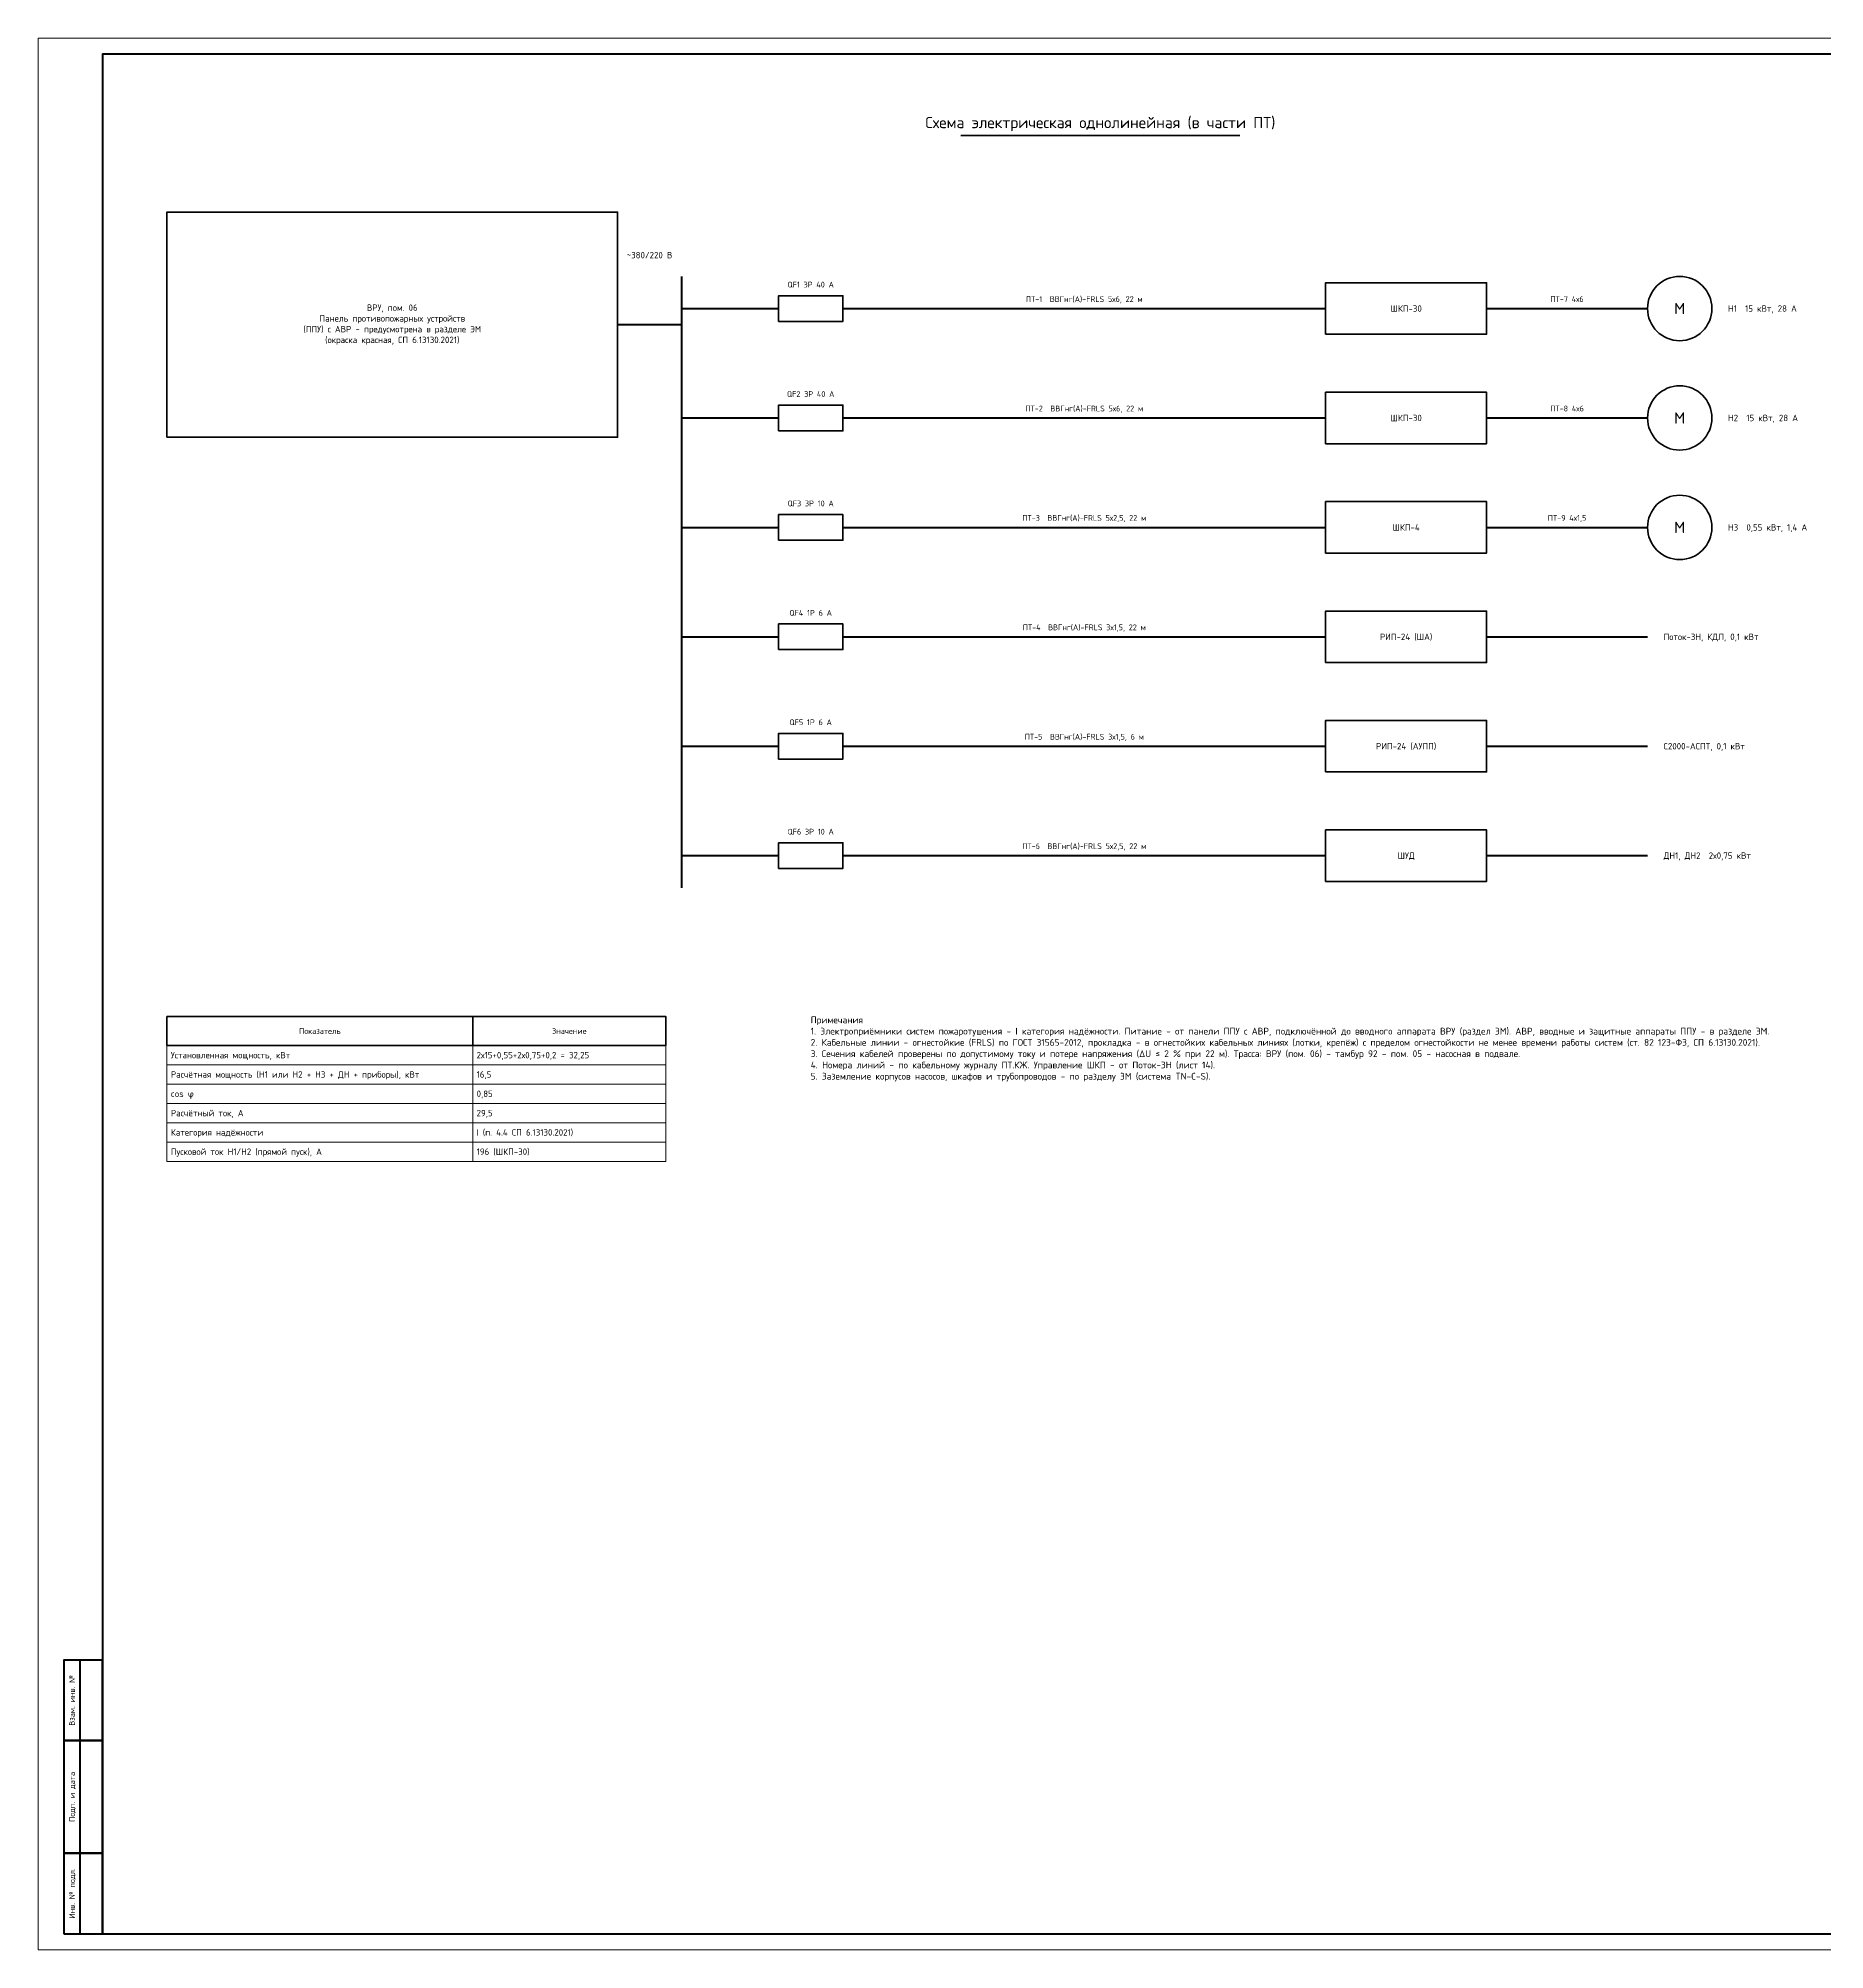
# Model space of a CAD drawing. Header units: millimetres. Extents: x 0 to 2118900, y -20000 to 84100.
# Drawn here: x 7200 to 7755, y -20000 to -19406 of the extents above; entities that cross this region are included whole.
import ezdxf
from ezdxf.enums import TextEntityAlignment as Align

# ---------------------------------------------------------------- set-up
doc = ezdxf.new("R2010")
doc.units = ezdxf.units.MM
for name, color, linetype, lineweight in [('ПТ_кабели', 5, 'Continuous', 25), ('ПТ_контур', 7, 'Continuous', 35), ('ПТ_оборудование', 7, 'Continuous', 35), ('ПТ_рамка', 7, 'Continuous', 50), ('ПТ_рамка_тонк', 7, 'Continuous', 18), ('ПТ_текст', 7, 'Continuous', 18)]:
    doc.layers.add(name, color=color, linetype=linetype, lineweight=lineweight)
doc.styles.add('ПТ', font='isocpeur.ttf')
doc.styles.add('ПТ_загл', font='isocpeur.ttf')

msp = doc.modelspace()

# ---------------------------------------------------------------- linework, layer by layer
at = {"layer": 'ПТ_кабели', "lineweight": 70}
msp.add_line((7400, -19670), (7400, -19480), dxfattribs=at)
at = {"layer": 'ПТ_кабели', "lineweight": 50}
for p, q in [((7380, -19495), (7400, -19495)), ((7400, -19490), (7430, -19490)), ((7450, -19490), (7600, -19490)), ((7650, -19490), (7700, -19490)), ((7400, -19524), (7430, -19524)), ((7450, -19524), (7600, -19524)), ((7650, -19524), (7700, -19524)), ((7400, -19558), (7430, -19558)), ((7450, -19558), (7600, -19558)), ((7650, -19558), (7700, -19558)), ((7400, -19592), (7430, -19592)), ((7450, -19592), (7600, -19592)), ((7650, -19592), (7700, -19592)), ((7400, -19626), (7430, -19626)), ((7450, -19626), (7600, -19626)), ((7650, -19626), (7700, -19626)), ((7400, -19660), (7430, -19660)), ((7450, -19660), (7600, -19660)), ((7650, -19660), (7700, -19660))]:
    msp.add_line(p, q, dxfattribs=at)
at = {"layer": 'ПТ_контур', "lineweight": 35}
msp.add_line((7486.69, -19436.2), (7573.31, -19436.2), dxfattribs=at)
at = {"layer": 'ПТ_оборудование', "lineweight": 35}
for points in [[(7240, -19530), (7380, -19530), (7380, -19460), (7240, -19460)], [(7600, -19498), (7650, -19498), (7650, -19482), (7600, -19482)], [(7430, -19494), (7450, -19494), (7450, -19486), (7430, -19486)], [(7600, -19532), (7650, -19532), (7650, -19516), (7600, -19516)], [(7430, -19528), (7450, -19528), (7450, -19520), (7430, -19520)], [(7430, -19562), (7450, -19562), (7450, -19554), (7430, -19554)], [(7600, -19566), (7650, -19566), (7650, -19550), (7600, -19550)], [(7600, -19600), (7650, -19600), (7650, -19584), (7600, -19584)], [(7430, -19596), (7450, -19596), (7450, -19588), (7430, -19588)], [(7600, -19634), (7650, -19634), (7650, -19618), (7600, -19618)], [(7430, -19630), (7450, -19630), (7450, -19622), (7430, -19622)], [(7600, -19668), (7650, -19668), (7650, -19652), (7600, -19652)], [(7430, -19664), (7450, -19664), (7450, -19656), (7430, -19656)]]:
    msp.add_lwpolyline(points, close=True, dxfattribs=at)
for centre in [(7710, -19490), (7710, -19524), (7710, -19558)]:
    msp.add_circle(centre, 10, dxfattribs=at)
at = {"layer": 'ПТ_рамка', "lineweight": 50}
for p, q in [((7213, -19935), (7213, -19910)), ((7213, -19970), (7213, -19935)), ((7213, -19995), (7213, -19970))]:
    msp.add_line(p, q, dxfattribs=at)
at = {"layer": 'ПТ_рамка', "lineweight": 70}
msp.add_lwpolyline([(7220, -19995), (8036, -19995), (8036, -19411), (7220, -19411)], close=True, dxfattribs=at)
at = {"layer": 'ПТ_рамка', "lineweight": 50}
for points in [[(7208, -19935), (7220, -19935), (7220, -19910), (7208, -19910)], [(7208, -19970), (7220, -19970), (7220, -19935), (7208, -19935)], [(7208, -19995), (7220, -19995), (7220, -19970), (7208, -19970)]]:
    msp.add_lwpolyline(points, close=True, dxfattribs=at)
at = {"layer": 'ПТ_рамка_тонк', "lineweight": 35}
for p, q in [((7240, -19710), (7240, -19719)), ((7335, -19710), (7335, -19719)), ((7395, -19710), (7395, -19719))]:
    msp.add_line(p, q, dxfattribs=at)
at = {"layer": 'ПТ_рамка_тонк'}
for p, q in [((7240, -19719), (7240, -19725)), ((7335, -19719), (7335, -19725)), ((7395, -19719), (7395, -19725)), ((7240, -19725), (7395, -19725)), ((7240, -19725), (7240, -19731)), ((7335, -19725), (7335, -19731)), ((7395, -19725), (7395, -19731)), ((7240, -19731), (7395, -19731)), ((7240, -19731), (7240, -19737)), ((7335, -19731), (7335, -19737)), ((7395, -19731), (7395, -19737)), ((7240, -19737), (7395, -19737)), ((7240, -19737), (7240, -19743)), ((7335, -19737), (7335, -19743)), ((7395, -19737), (7395, -19743)), ((7240, -19743), (7395, -19743)), ((7240, -19743), (7240, -19749)), ((7335, -19743), (7335, -19749)), ((7395, -19743), (7395, -19749)), ((7240, -19749), (7395, -19749)), ((7240, -19749), (7240, -19755)), ((7335, -19749), (7335, -19755)), ((7395, -19749), (7395, -19755)), ((7240, -19755), (7395, -19755))]:
    msp.add_line(p, q, dxfattribs=at)
at = {"layer": 'ПТ_рамка_тонк', "lineweight": 13}
msp.add_lwpolyline([(7200, -20000), (8041, -20000), (8041, -19406), (7200, -19406)], close=True, dxfattribs=at)
at = {"layer": 'ПТ_рамка_тонк', "lineweight": 35}
msp.add_lwpolyline([(7240, -19719), (7395, -19719), (7395, -19710), (7240, -19710)], close=True, dxfattribs=at)

# ---------------------------------------------------------------- texts
at = {"layer": 'ПТ_текст'}
for s, height, style, p in [('Схема электрическая однолинейная (в части ПТ)', 3.5, 'ПТ_загл', (7530, -19435)), ('QF1 3P 40 А', 1.8, 'ПТ', (7440, -19484)), ('ПТ-1  ВВГнг(А)-FRLS 5х6, 22 м', 1.8, 'ПТ', (7525, -19488.5)), ('ПТ-7 4х6', 1.8, 'ПТ', (7675, -19488.5)), ('QF2 3P 40 А', 1.8, 'ПТ', (7440, -19518)), ('ПТ-2  ВВГнг(А)-FRLS 5х6, 22 м', 1.8, 'ПТ', (7525, -19522.5)), ('ПТ-8 4х6', 1.8, 'ПТ', (7675, -19522.5)), ('QF3 3P 10 А', 1.8, 'ПТ', (7440, -19552)), ('ПТ-3  ВВГнг(А)-FRLS 5х2,5, 22 м', 1.8, 'ПТ', (7525, -19556.5)), ('ПТ-9 4х1,5', 1.8, 'ПТ', (7675, -19556.5)), ('QF4 1P 6 А', 1.8, 'ПТ', (7440, -19586)), ('ПТ-4  ВВГнг(А)-FRLS 3х1,5, 22 м', 1.8, 'ПТ', (7525, -19590.5)), ('QF5 1P 6 А', 1.8, 'ПТ', (7440, -19620)), ('ПТ-5  ВВГнг(А)-FRLS 3х1,5, 6 м', 1.8, 'ПТ', (7525, -19624.5)), ('QF6 3P 10 А', 1.8, 'ПТ', (7440, -19654)), ('ПТ-6  ВВГнг(А)-FRLS 5х2,5, 22 м', 1.8, 'ПТ', (7525, -19658.5))]:
    msp.add_text(s, height=height, dxfattribs=dict(at, style=style)).set_placement(p, align=Align.BOTTOM_CENTER)
at = {"layer": 'ПТ_текст', "style": 'ПТ'}
msp.add_text('~380/220 В', height=2, dxfattribs=at).set_placement((7397, -19475), align=Align.BOTTOM_RIGHT)
for s, height, p in [('ШКП-30', 2, (7625, -19490)), ('M', 3.5, (7710, -19490)), ('ШКП-30', 2, (7625, -19524)), ('M', 3.5, (7710, -19524)), ('ШКП-4', 2, (7625, -19558)), ('M', 3.5, (7710, -19558)), ('РИП-24 (ША)', 2, (7625, -19592)), ('РИП-24 (АУПП)', 2, (7625, -19626)), ('ШУД', 2, (7625, -19660))]:
    msp.add_text(s, height=height, dxfattribs=at).set_placement(p, align=Align.MIDDLE_CENTER)
for s, p in [('Н1  15 кВт, 28 А', (7725, -19490)), ('Н2  15 кВт, 28 А', (7725, -19524)), ('Н3  0,55 кВт, 1,4 А', (7725, -19558)), ('Поток-3Н, КДЛ, 0,1 кВт', (7705, -19592)), ('С2000-АСПТ, 0,1 кВт', (7705, -19626)), ('ДН1, ДН2  2х0,75 кВт', (7705, -19660)), ('Установленная мощность, кВт', (7241.2, -19722)), ('2х15+0,55+2х0,75+0,2 = 32,25', (7336.2, -19722)), ('Расчётная мощность (Н1 или Н2 + Н3 + ДН + приборы), кВт', (7241.2, -19728)), ('16,5', (7336.2, -19728)), ('cos φ', (7241.2, -19734)), ('0,85', (7336.2, -19734)), ('Расчётный ток, А', (7241.2, -19740)), ('29,5', (7336.2, -19740)), ('Категория надёжности', (7241.2, -19746)), ('I (п. 4.4 СП 6.13130.2021)', (7336.2, -19746)), ('Пусковой ток Н1/Н2 (прямой пуск), А', (7241.2, -19752)), ('196 (ШКП-30)', (7336.2, -19752))]:
    msp.add_text(s, height=2, dxfattribs=at).set_placement(p, align=Align.MIDDLE_LEFT)
for s, p in [('Взам. инв. №', (7210.5, -19922.5)), ('Подп. и дата', (7210.5, -19952.5)), ('Инв. № подл.', (7210.5, -19982.5))]:
    msp.add_text(s, height=1.8, rotation=90, dxfattribs=at).set_placement(p, align=Align.MIDDLE_CENTER)
for s, insert, char_height, width, attachment_point in [('ВРУ, пом. 06 \\PПанель противопожарных устройств \\P(ППУ) с АВР - предусмотрена в разделе ЭМ \\P(окраска красная, СП 6.13130.2021)', (7310, -19495), 2, 130, 5), ('Показатель', (7287.5, -19714.5), 1.8, 93.5, 5), ('Значение', (7365, -19714.5), 1.8, 58.5, 5), ('Примечания \\P1. Электроприёмники систем пожаротушения - I категория надёжности. Питание - от панели ППУ с АВР, подключённой до вводного аппарата ВРУ (раздел ЭМ). АВР, вводные и защитные аппараты ППУ - в разделе ЭМ. \\P2. Кабельные линии - огнестойкие (FRLS) по ГОСТ 31565-2012, прокладка - в огнестойких кабельных линиях (лотки, крепёж) с пределом огнестойкости не менее времени работы систем (ст. 82 123-ФЗ, СП 6.13130.2021). \\P3. Сечения кабелей проверены по допустимому току и потере напряжения (ΔU ≤ 2 % при 22 м). Трасса: ВРУ (пом. 06) - тамбур 92 - пом. 05 - насосная в подвале. \\P4. Номера линий - по кабельному журналу ПТ.КЖ. Управление ШКП - от Поток-3Н (лист 14). \\P5. Заземление корпусов насосов, шкафов и трубопроводов - по разделу ЭМ (система TN-C-S).', (7440, -19710), 2.1, 380, 1)]:
    msp.add_mtext(s, dxfattribs=dict(at, insert=insert, char_height=char_height, width=width, attachment_point=attachment_point))

doc.saveas('drawing.dxf')
